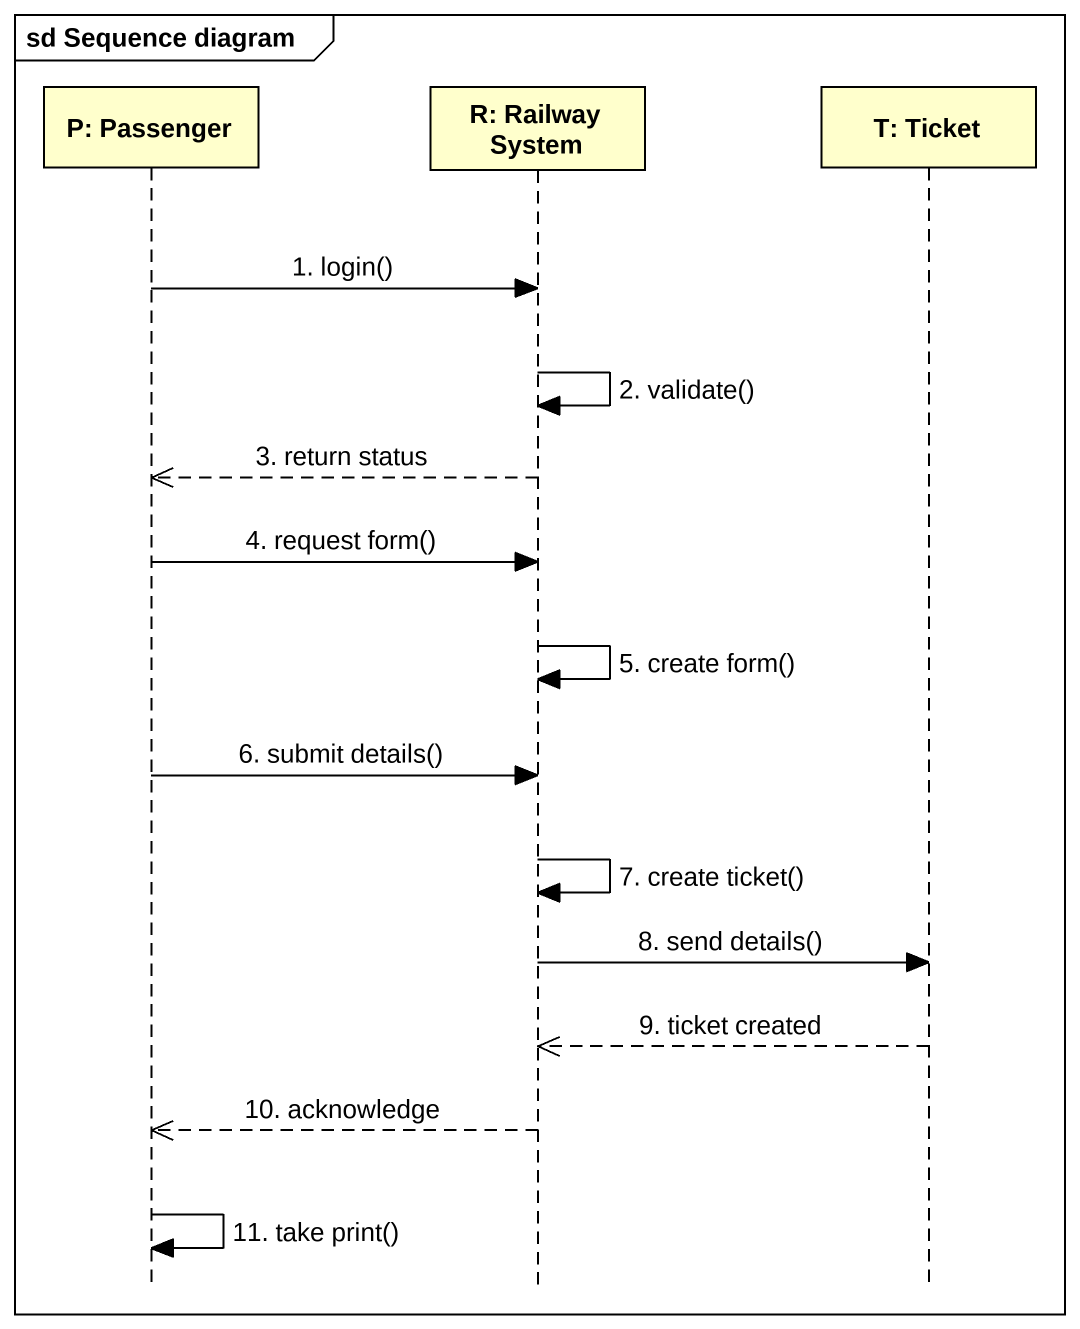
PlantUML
@startuml
mainframe sd Sequence diagram
hide footbox
participant "P: Passenger" as P_Passenger
participant "R: Railway System" as R_Railway_System
participant "T: Ticket" as T_Ticket

P_Passenger -> R_Railway_System : 1. login()
R_Railway_System -> R_Railway_System : 2. validate()
R_Railway_System -->> P_Passenger : 3. return status
P_Passenger -> R_Railway_System : 4. request form()
R_Railway_System -> R_Railway_System : 5. create form()
P_Passenger -> R_Railway_System : 6. submit details()
R_Railway_System -> R_Railway_System : 7. create ticket()
R_Railway_System -> T_Ticket : 8. send details()
T_Ticket -->> R_Railway_System : 9. ticket created
R_Railway_System -->> P_Passenger : 10. acknowledge
P_Passenger -> P_Passenger : 11. take print()
@enduml
